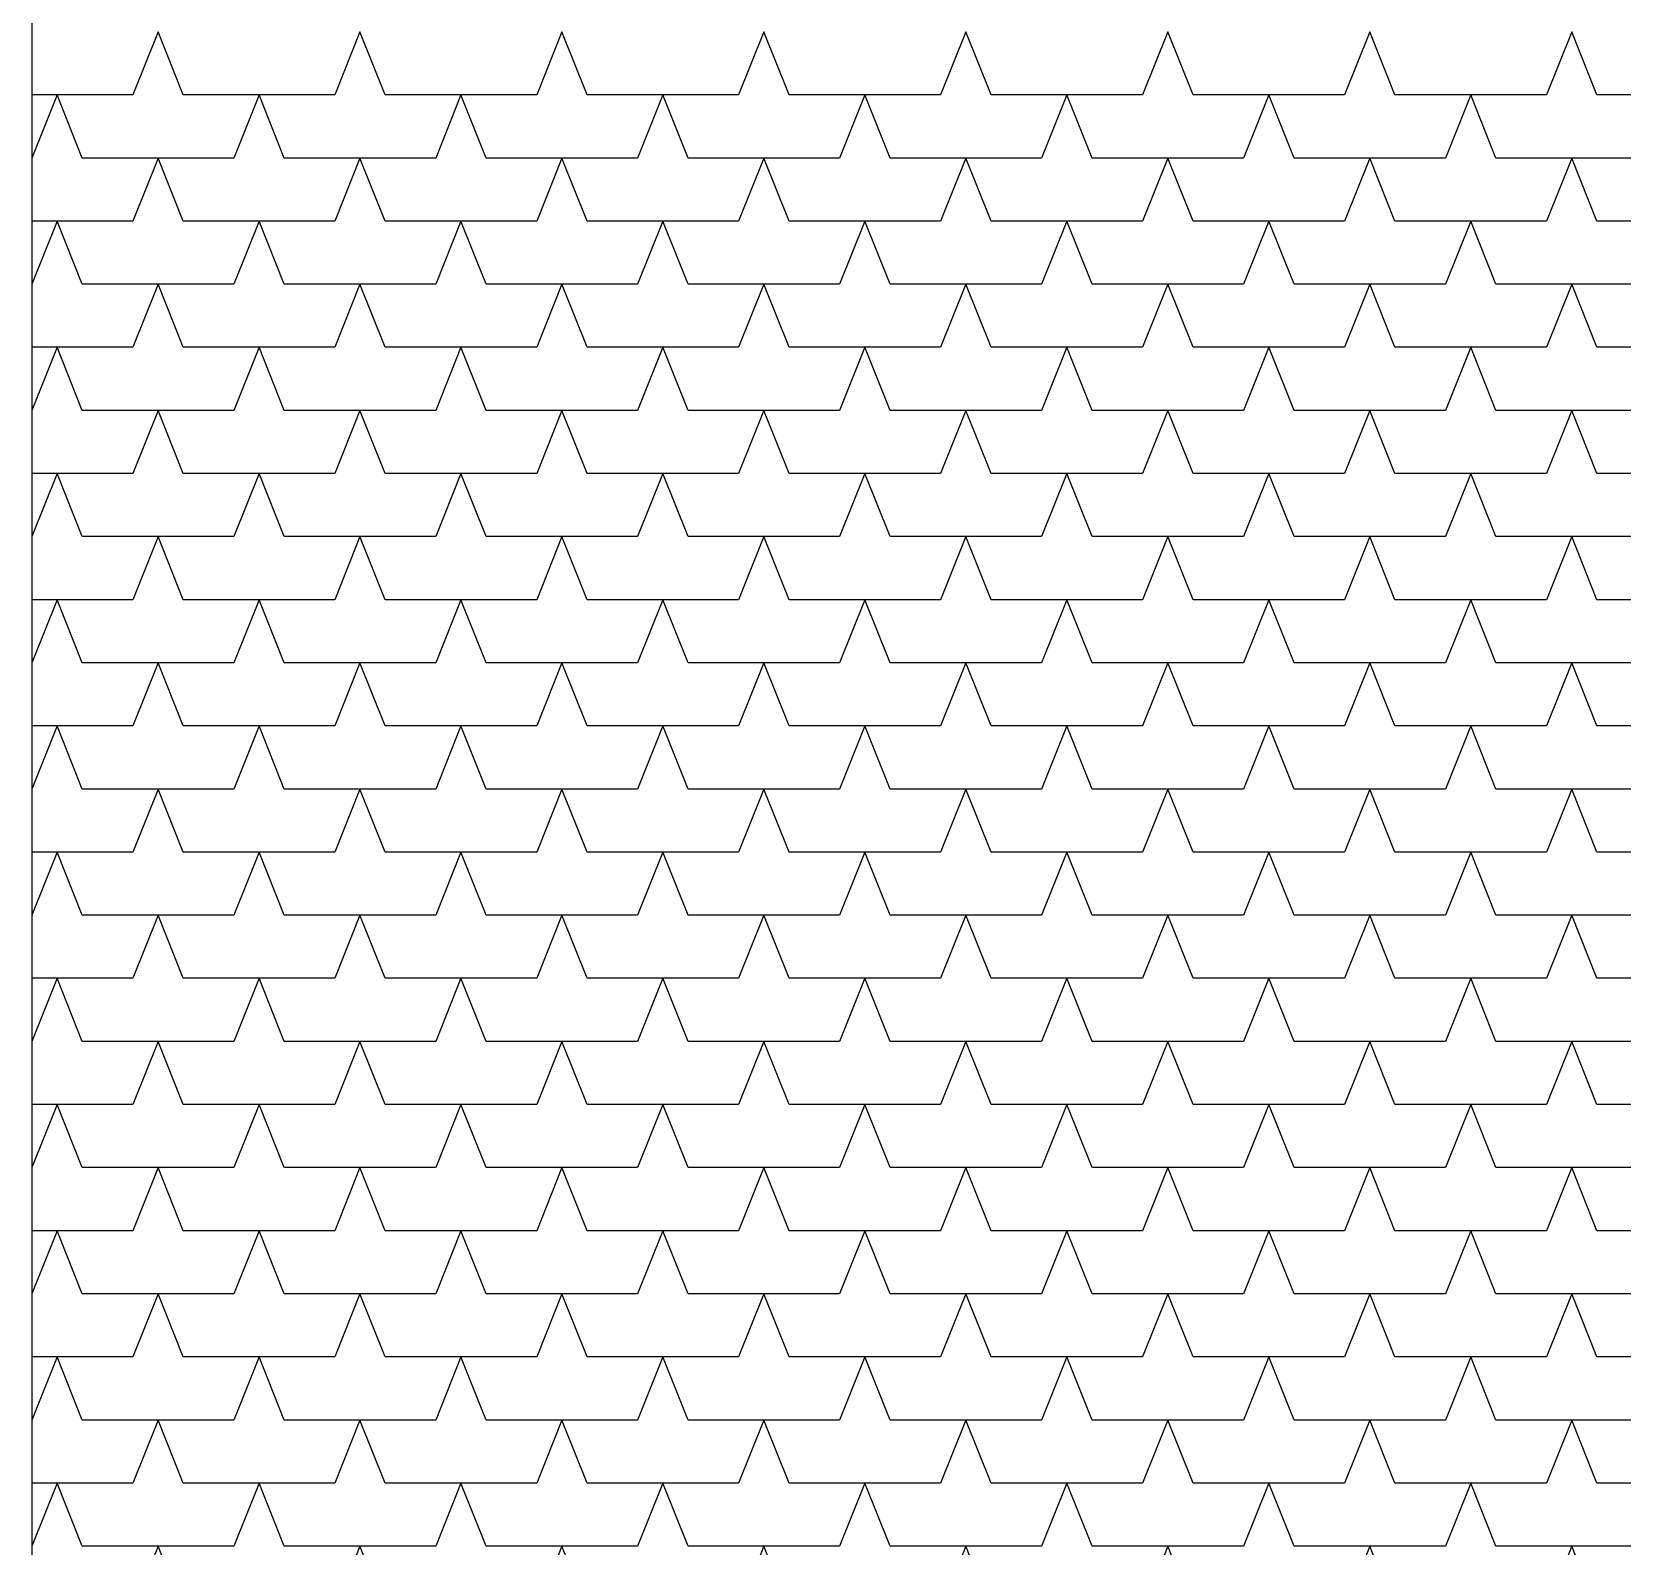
# Model space of a CAD drawing. Header units: inches. Extents: x 86794 to 87086, y 41803 to 41823.
# Drawn here: x 87066.134 to 87067.394, y 41819.53 to 41820.73 of the extents above; entities that cross this region are included whole.
import ezdxf

# ---------------------------------------------------------------- set-up
doc = ezdxf.new("R2010")
doc.units = ezdxf.units.IN
doc.header["$MEASUREMENT"] = 0

msp = doc.modelspace()

# ---------------------------------------------------------------- linework, layer by layer
at = {"ltscale": 0.006}
msp.add_line((87066.1337, 41821.7295), (87066.1337, 41819.0158), dxfattribs=at)
at = {"color": 250}
for p, q in [((87066.2337, 41820.7295), (87066.2137, 41820.6795)), ((87066.2537, 41820.6795), (87066.2337, 41820.7295)), ((87066.3937, 41820.7295), (87066.3737, 41820.6795)), ((87066.4137, 41820.6795), (87066.3937, 41820.7295)), ((87066.5537, 41820.7295), (87066.5337, 41820.6795)), ((87066.5737, 41820.6795), (87066.5537, 41820.7295)), ((87066.7137, 41820.7295), (87066.6937, 41820.6795)), ((87066.7337, 41820.6795), (87066.7137, 41820.7295)), ((87066.8737, 41820.7295), (87066.8537, 41820.6795)), ((87066.8937, 41820.6795), (87066.8737, 41820.7295)), ((87067.0337, 41820.7295), (87067.0137, 41820.6795)), ((87067.0537, 41820.6795), (87067.0337, 41820.7295)), ((87067.1937, 41820.7295), (87067.1737, 41820.6795)), ((87067.2137, 41820.6795), (87067.1937, 41820.7295)), ((87067.3537, 41820.7295), (87067.3337, 41820.6795)), ((87067.3737, 41820.6795), (87067.3537, 41820.7295)), ((87066.2137, 41820.6795), (87066.1337, 41820.6795)), ((87066.1537, 41820.6795), (87066.1337, 41820.6295)), ((87066.1737, 41820.6295), (87066.1537, 41820.6795)), ((87066.3737, 41820.6795), (87066.2537, 41820.6795)), ((87066.3137, 41820.6795), (87066.2937, 41820.6295)), ((87066.3337, 41820.6295), (87066.3137, 41820.6795)), ((87066.5337, 41820.6795), (87066.4137, 41820.6795)), ((87066.4737, 41820.6795), (87066.4537, 41820.6295)), ((87066.4937, 41820.6295), (87066.4737, 41820.6795)), ((87066.6937, 41820.6795), (87066.5737, 41820.6795)), ((87066.6337, 41820.6795), (87066.6137, 41820.6295)), ((87066.6537, 41820.6295), (87066.6337, 41820.6795)), ((87066.8537, 41820.6795), (87066.7337, 41820.6795)), ((87066.7937, 41820.6795), (87066.7737, 41820.6295)), ((87066.8137, 41820.6295), (87066.7937, 41820.6795)), ((87067.0137, 41820.6795), (87066.8937, 41820.6795)), ((87066.9537, 41820.6795), (87066.9337, 41820.6295)), ((87066.9737, 41820.6295), (87066.9537, 41820.6795)), ((87067.1737, 41820.6795), (87067.0537, 41820.6795)), ((87067.1137, 41820.6795), (87067.0937, 41820.6295)), ((87067.1337, 41820.6295), (87067.1137, 41820.6795)), ((87067.3337, 41820.6795), (87067.2137, 41820.6795)), ((87067.2737, 41820.6795), (87067.2537, 41820.6295)), ((87067.2937, 41820.6295), (87067.2737, 41820.6795)), ((87067.4937, 41820.6795), (87067.3737, 41820.6795)), ((87066.2937, 41820.6295), (87066.1737, 41820.6295)), ((87066.2337, 41820.6295), (87066.2137, 41820.5795)), ((87066.2537, 41820.5795), (87066.2337, 41820.6295)), ((87066.4537, 41820.6295), (87066.3337, 41820.6295)), ((87066.3937, 41820.6295), (87066.3737, 41820.5795)), ((87066.4137, 41820.5795), (87066.3937, 41820.6295)), ((87066.6137, 41820.6295), (87066.4937, 41820.6295)), ((87066.5537, 41820.6295), (87066.5337, 41820.5795)), ((87066.5737, 41820.5795), (87066.5537, 41820.6295)), ((87066.7737, 41820.6295), (87066.6537, 41820.6295)), ((87066.7137, 41820.6295), (87066.6937, 41820.5795)), ((87066.7337, 41820.5795), (87066.7137, 41820.6295)), ((87066.9337, 41820.6295), (87066.8137, 41820.6295)), ((87066.8737, 41820.6295), (87066.8537, 41820.5795)), ((87066.8937, 41820.5795), (87066.8737, 41820.6295)), ((87067.0937, 41820.6295), (87066.9737, 41820.6295)), ((87067.0337, 41820.6295), (87067.0137, 41820.5795)), ((87067.0537, 41820.5795), (87067.0337, 41820.6295)), ((87067.2537, 41820.6295), (87067.1337, 41820.6295)), ((87067.1937, 41820.6295), (87067.1737, 41820.5795)), ((87067.2137, 41820.5795), (87067.1937, 41820.6295)), ((87067.4137, 41820.6295), (87067.2937, 41820.6295)), ((87067.3537, 41820.6295), (87067.3337, 41820.5795)), ((87067.3737, 41820.5795), (87067.3537, 41820.6295)), ((87066.2137, 41820.5795), (87066.1337, 41820.5795)), ((87066.1537, 41820.5795), (87066.1337, 41820.5295)), ((87066.1737, 41820.5295), (87066.1537, 41820.5795)), ((87066.3737, 41820.5795), (87066.2537, 41820.5795)), ((87066.3137, 41820.5795), (87066.2937, 41820.5295)), ((87066.3337, 41820.5295), (87066.3137, 41820.5795)), ((87066.5337, 41820.5795), (87066.4137, 41820.5795)), ((87066.4737, 41820.5795), (87066.4537, 41820.5295)), ((87066.4937, 41820.5295), (87066.4737, 41820.5795)), ((87066.6937, 41820.5795), (87066.5737, 41820.5795)), ((87066.6337, 41820.5795), (87066.6137, 41820.5295)), ((87066.6537, 41820.5295), (87066.6337, 41820.5795)), ((87066.8537, 41820.5795), (87066.7337, 41820.5795)), ((87066.7937, 41820.5795), (87066.7737, 41820.5295)), ((87066.8137, 41820.5295), (87066.7937, 41820.5795)), ((87067.0137, 41820.5795), (87066.8937, 41820.5795)), ((87066.9537, 41820.5795), (87066.9337, 41820.5295)), ((87066.9737, 41820.5295), (87066.9537, 41820.5795)), ((87067.1737, 41820.5795), (87067.0537, 41820.5795)), ((87067.1137, 41820.5795), (87067.0937, 41820.5295)), ((87067.1337, 41820.5295), (87067.1137, 41820.5795)), ((87067.3337, 41820.5795), (87067.2137, 41820.5795)), ((87067.2737, 41820.5795), (87067.2537, 41820.5295)), ((87067.2937, 41820.5295), (87067.2737, 41820.5795)), ((87067.4937, 41820.5795), (87067.3737, 41820.5795)), ((87066.2937, 41820.5295), (87066.1737, 41820.5295)), ((87066.2337, 41820.5295), (87066.2137, 41820.4795)), ((87066.2537, 41820.4795), (87066.2337, 41820.5295)), ((87066.4537, 41820.5295), (87066.3337, 41820.5295)), ((87066.3937, 41820.5295), (87066.3737, 41820.4795)), ((87066.4137, 41820.4795), (87066.3937, 41820.5295)), ((87066.6137, 41820.5295), (87066.4937, 41820.5295)), ((87066.5537, 41820.5295), (87066.5337, 41820.4795)), ((87066.5737, 41820.4795), (87066.5537, 41820.5295)), ((87066.7737, 41820.5295), (87066.6537, 41820.5295)), ((87066.7137, 41820.5295), (87066.6937, 41820.4795)), ((87066.7337, 41820.4795), (87066.7137, 41820.5295)), ((87066.9337, 41820.5295), (87066.8137, 41820.5295)), ((87066.8737, 41820.5295), (87066.8537, 41820.4795)), ((87066.8937, 41820.4795), (87066.8737, 41820.5295)), ((87067.0937, 41820.5295), (87066.9737, 41820.5295)), ((87067.0337, 41820.5295), (87067.0137, 41820.4795)), ((87067.0537, 41820.4795), (87067.0337, 41820.5295)), ((87067.2537, 41820.5295), (87067.1337, 41820.5295)), ((87067.1937, 41820.5295), (87067.1737, 41820.4795)), ((87067.2137, 41820.4795), (87067.1937, 41820.5295)), ((87067.4137, 41820.5295), (87067.2937, 41820.5295)), ((87067.3537, 41820.5295), (87067.3337, 41820.4795)), ((87067.3737, 41820.4795), (87067.3537, 41820.5295)), ((87066.2137, 41820.4795), (87066.1337, 41820.4795)), ((87066.1537, 41820.4795), (87066.1337, 41820.4295)), ((87066.1737, 41820.4295), (87066.1537, 41820.4795)), ((87066.3737, 41820.4795), (87066.2537, 41820.4795)), ((87066.3137, 41820.4795), (87066.2937, 41820.4295)), ((87066.3337, 41820.4295), (87066.3137, 41820.4795)), ((87066.5337, 41820.4795), (87066.4137, 41820.4795)), ((87066.4737, 41820.4795), (87066.4537, 41820.4295)), ((87066.4937, 41820.4295), (87066.4737, 41820.4795)), ((87066.6937, 41820.4795), (87066.5737, 41820.4795)), ((87066.6337, 41820.4795), (87066.6137, 41820.4295)), ((87066.6537, 41820.4295), (87066.6337, 41820.4795)), ((87066.8537, 41820.4795), (87066.7337, 41820.4795)), ((87066.7937, 41820.4795), (87066.7737, 41820.4295)), ((87066.8137, 41820.4295), (87066.7937, 41820.4795)), ((87067.0137, 41820.4795), (87066.8937, 41820.4795)), ((87066.9537, 41820.4795), (87066.9337, 41820.4295)), ((87066.9737, 41820.4295), (87066.9537, 41820.4795)), ((87067.1737, 41820.4795), (87067.0537, 41820.4795)), ((87067.1137, 41820.4795), (87067.0937, 41820.4295)), ((87067.1337, 41820.4295), (87067.1137, 41820.4795)), ((87067.3337, 41820.4795), (87067.2137, 41820.4795)), ((87067.2737, 41820.4795), (87067.2537, 41820.4295)), ((87067.2937, 41820.4295), (87067.2737, 41820.4795)), ((87067.4937, 41820.4795), (87067.3737, 41820.4795)), ((87066.2937, 41820.4295), (87066.1737, 41820.4295)), ((87066.2337, 41820.4295), (87066.2137, 41820.3795)), ((87066.2537, 41820.3795), (87066.2337, 41820.4295)), ((87066.4537, 41820.4295), (87066.3337, 41820.4295)), ((87066.3937, 41820.4295), (87066.3737, 41820.3795)), ((87066.4137, 41820.3795), (87066.3937, 41820.4295)), ((87066.6137, 41820.4295), (87066.4937, 41820.4295)), ((87066.5537, 41820.4295), (87066.5337, 41820.3795)), ((87066.5737, 41820.3795), (87066.5537, 41820.4295)), ((87066.7737, 41820.4295), (87066.6537, 41820.4295)), ((87066.7137, 41820.4295), (87066.6937, 41820.3795)), ((87066.7337, 41820.3795), (87066.7137, 41820.4295)), ((87066.9337, 41820.4295), (87066.8137, 41820.4295)), ((87066.8737, 41820.4295), (87066.8537, 41820.3795)), ((87066.8937, 41820.3795), (87066.8737, 41820.4295)), ((87067.0937, 41820.4295), (87066.9737, 41820.4295)), ((87067.0337, 41820.4295), (87067.0137, 41820.3795)), ((87067.0537, 41820.3795), (87067.0337, 41820.4295)), ((87067.2537, 41820.4295), (87067.1337, 41820.4295)), ((87067.1937, 41820.4295), (87067.1737, 41820.3795)), ((87067.2137, 41820.3795), (87067.1937, 41820.4295)), ((87067.4137, 41820.4295), (87067.2937, 41820.4295)), ((87067.3537, 41820.4295), (87067.3337, 41820.3795)), ((87067.3737, 41820.3795), (87067.3537, 41820.4295)), ((87066.2137, 41820.3795), (87066.1337, 41820.3795)), ((87066.1537, 41820.3795), (87066.1337, 41820.3295)), ((87066.1737, 41820.3295), (87066.1537, 41820.3795)), ((87066.3737, 41820.3795), (87066.2537, 41820.3795)), ((87066.3137, 41820.3795), (87066.2937, 41820.3295)), ((87066.3337, 41820.3295), (87066.3137, 41820.3795)), ((87066.5337, 41820.3795), (87066.4137, 41820.3795)), ((87066.4737, 41820.3795), (87066.4537, 41820.3295)), ((87066.4937, 41820.3295), (87066.4737, 41820.3795)), ((87066.6937, 41820.3795), (87066.5737, 41820.3795)), ((87066.6337, 41820.3795), (87066.6137, 41820.3295)), ((87066.6537, 41820.3295), (87066.6337, 41820.3795)), ((87066.8537, 41820.3795), (87066.7337, 41820.3795)), ((87066.7937, 41820.3795), (87066.7737, 41820.3295)), ((87066.8137, 41820.3295), (87066.7937, 41820.3795)), ((87067.0137, 41820.3795), (87066.8937, 41820.3795)), ((87066.9537, 41820.3795), (87066.9337, 41820.3295)), ((87066.9737, 41820.3295), (87066.9537, 41820.3795)), ((87067.1737, 41820.3795), (87067.0537, 41820.3795)), ((87067.1137, 41820.3795), (87067.0937, 41820.3295)), ((87067.1337, 41820.3295), (87067.1137, 41820.3795)), ((87067.3337, 41820.3795), (87067.2137, 41820.3795)), ((87067.2737, 41820.3795), (87067.2537, 41820.3295)), ((87067.2937, 41820.3295), (87067.2737, 41820.3795)), ((87067.4937, 41820.3795), (87067.3737, 41820.3795)), ((87066.2937, 41820.3295), (87066.1737, 41820.3295)), ((87066.2337, 41820.3295), (87066.2137, 41820.2795)), ((87066.2537, 41820.2795), (87066.2337, 41820.3295)), ((87066.4537, 41820.3295), (87066.3337, 41820.3295)), ((87066.3937, 41820.3295), (87066.3737, 41820.2795)), ((87066.4137, 41820.2795), (87066.3937, 41820.3295)), ((87066.6137, 41820.3295), (87066.4937, 41820.3295)), ((87066.5537, 41820.3295), (87066.5337, 41820.2795)), ((87066.5737, 41820.2795), (87066.5537, 41820.3295)), ((87066.7737, 41820.3295), (87066.6537, 41820.3295)), ((87066.7137, 41820.3295), (87066.6937, 41820.2795)), ((87066.7337, 41820.2795), (87066.7137, 41820.3295)), ((87066.9337, 41820.3295), (87066.8137, 41820.3295)), ((87066.8737, 41820.3295), (87066.8537, 41820.2795)), ((87066.8937, 41820.2795), (87066.8737, 41820.3295)), ((87067.0937, 41820.3295), (87066.9737, 41820.3295)), ((87067.0337, 41820.3295), (87067.0137, 41820.2795)), ((87067.0537, 41820.2795), (87067.0337, 41820.3295)), ((87067.2537, 41820.3295), (87067.1337, 41820.3295)), ((87067.1937, 41820.3295), (87067.1737, 41820.2795)), ((87067.2137, 41820.2795), (87067.1937, 41820.3295)), ((87067.4137, 41820.3295), (87067.2937, 41820.3295)), ((87067.3537, 41820.3295), (87067.3337, 41820.2795)), ((87067.3737, 41820.2795), (87067.3537, 41820.3295)), ((87066.2137, 41820.2795), (87066.1337, 41820.2795)), ((87066.1537, 41820.2795), (87066.1337, 41820.2295)), ((87066.1737, 41820.2295), (87066.1537, 41820.2795)), ((87066.3737, 41820.2795), (87066.2537, 41820.2795)), ((87066.3137, 41820.2795), (87066.2937, 41820.2295)), ((87066.3337, 41820.2295), (87066.3137, 41820.2795)), ((87066.5337, 41820.2795), (87066.4137, 41820.2795)), ((87066.4737, 41820.2795), (87066.4537, 41820.2295)), ((87066.4937, 41820.2295), (87066.4737, 41820.2795)), ((87066.6937, 41820.2795), (87066.5737, 41820.2795)), ((87066.6337, 41820.2795), (87066.6137, 41820.2295)), ((87066.6537, 41820.2295), (87066.6337, 41820.2795)), ((87066.8537, 41820.2795), (87066.7337, 41820.2795)), ((87066.7937, 41820.2795), (87066.7737, 41820.2295)), ((87066.8137, 41820.2295), (87066.7937, 41820.2795)), ((87067.0137, 41820.2795), (87066.8937, 41820.2795)), ((87066.9537, 41820.2795), (87066.9337, 41820.2295)), ((87066.9737, 41820.2295), (87066.9537, 41820.2795)), ((87067.1737, 41820.2795), (87067.0537, 41820.2795)), ((87067.1137, 41820.2795), (87067.0937, 41820.2295)), ((87067.1337, 41820.2295), (87067.1137, 41820.2795)), ((87067.3337, 41820.2795), (87067.2137, 41820.2795)), ((87067.2737, 41820.2795), (87067.2537, 41820.2295)), ((87067.2937, 41820.2295), (87067.2737, 41820.2795)), ((87067.4937, 41820.2795), (87067.3737, 41820.2795)), ((87066.2937, 41820.2295), (87066.1737, 41820.2295)), ((87066.2337, 41820.2295), (87066.2137, 41820.1795)), ((87066.2537, 41820.1795), (87066.2337, 41820.2295)), ((87066.4537, 41820.2295), (87066.3337, 41820.2295)), ((87066.3937, 41820.2295), (87066.3737, 41820.1795)), ((87066.4137, 41820.1795), (87066.3937, 41820.2295)), ((87066.6137, 41820.2295), (87066.4937, 41820.2295)), ((87066.5537, 41820.2295), (87066.5337, 41820.1795)), ((87066.5737, 41820.1795), (87066.5537, 41820.2295)), ((87066.7737, 41820.2295), (87066.6537, 41820.2295)), ((87066.7137, 41820.2295), (87066.6937, 41820.1795)), ((87066.7337, 41820.1795), (87066.7137, 41820.2295)), ((87066.9337, 41820.2295), (87066.8137, 41820.2295)), ((87066.8737, 41820.2295), (87066.8537, 41820.1795)), ((87066.8937, 41820.1795), (87066.8737, 41820.2295)), ((87067.0937, 41820.2295), (87066.9737, 41820.2295)), ((87067.0337, 41820.2295), (87067.0137, 41820.1795)), ((87067.0537, 41820.1795), (87067.0337, 41820.2295)), ((87067.2537, 41820.2295), (87067.1337, 41820.2295)), ((87067.1937, 41820.2295), (87067.1737, 41820.1795)), ((87067.2137, 41820.1795), (87067.1937, 41820.2295)), ((87067.4137, 41820.2295), (87067.2937, 41820.2295)), ((87067.3537, 41820.2295), (87067.3337, 41820.1795)), ((87067.3737, 41820.1795), (87067.3537, 41820.2295)), ((87066.2137, 41820.1795), (87066.1337, 41820.1795)), ((87066.1537, 41820.1795), (87066.1337, 41820.1295)), ((87066.1737, 41820.1295), (87066.1537, 41820.1795)), ((87066.3737, 41820.1795), (87066.2537, 41820.1795)), ((87066.3137, 41820.1795), (87066.2937, 41820.1295)), ((87066.3337, 41820.1295), (87066.3137, 41820.1795)), ((87066.5337, 41820.1795), (87066.4137, 41820.1795)), ((87066.4737, 41820.1795), (87066.4537, 41820.1295)), ((87066.4937, 41820.1295), (87066.4737, 41820.1795)), ((87066.6937, 41820.1795), (87066.5737, 41820.1795)), ((87066.6337, 41820.1795), (87066.6137, 41820.1295)), ((87066.6537, 41820.1295), (87066.6337, 41820.1795)), ((87066.8537, 41820.1795), (87066.7337, 41820.1795)), ((87066.7937, 41820.1795), (87066.7737, 41820.1295)), ((87066.8137, 41820.1295), (87066.7937, 41820.1795)), ((87067.0137, 41820.1795), (87066.8937, 41820.1795)), ((87066.9537, 41820.1795), (87066.9337, 41820.1295)), ((87066.9737, 41820.1295), (87066.9537, 41820.1795)), ((87067.1737, 41820.1795), (87067.0537, 41820.1795)), ((87067.1137, 41820.1795), (87067.0937, 41820.1295)), ((87067.1337, 41820.1295), (87067.1137, 41820.1795)), ((87067.3337, 41820.1795), (87067.2137, 41820.1795)), ((87067.2737, 41820.1795), (87067.2537, 41820.1295)), ((87067.2937, 41820.1295), (87067.2737, 41820.1795)), ((87067.4937, 41820.1795), (87067.3737, 41820.1795)), ((87066.2937, 41820.1295), (87066.1737, 41820.1295)), ((87066.2337, 41820.1295), (87066.2137, 41820.0795)), ((87066.2537, 41820.0795), (87066.2337, 41820.1295)), ((87066.4537, 41820.1295), (87066.3337, 41820.1295)), ((87066.3937, 41820.1295), (87066.3737, 41820.0795)), ((87066.4137, 41820.0795), (87066.3937, 41820.1295)), ((87066.6137, 41820.1295), (87066.4937, 41820.1295)), ((87066.5537, 41820.1295), (87066.5337, 41820.0795)), ((87066.5737, 41820.0795), (87066.5537, 41820.1295)), ((87066.7737, 41820.1295), (87066.6537, 41820.1295)), ((87066.7137, 41820.1295), (87066.6937, 41820.0795)), ((87066.7337, 41820.0795), (87066.7137, 41820.1295)), ((87066.9337, 41820.1295), (87066.8137, 41820.1295)), ((87066.8737, 41820.1295), (87066.8537, 41820.0795)), ((87066.8937, 41820.0795), (87066.8737, 41820.1295)), ((87067.0937, 41820.1295), (87066.9737, 41820.1295)), ((87067.0337, 41820.1295), (87067.0137, 41820.0795)), ((87067.0537, 41820.0795), (87067.0337, 41820.1295)), ((87067.2537, 41820.1295), (87067.1337, 41820.1295)), ((87067.1937, 41820.1295), (87067.1737, 41820.0795)), ((87067.2137, 41820.0795), (87067.1937, 41820.1295)), ((87067.4137, 41820.1295), (87067.2937, 41820.1295)), ((87067.3537, 41820.1295), (87067.3337, 41820.0795)), ((87067.3737, 41820.0795), (87067.3537, 41820.1295)), ((87066.2137, 41820.0795), (87066.1337, 41820.0795)), ((87066.1537, 41820.0795), (87066.1337, 41820.0295)), ((87066.1737, 41820.0295), (87066.1537, 41820.0795)), ((87066.3737, 41820.0795), (87066.2537, 41820.0795)), ((87066.3137, 41820.0795), (87066.2937, 41820.0295)), ((87066.3337, 41820.0295), (87066.3137, 41820.0795)), ((87066.5337, 41820.0795), (87066.4137, 41820.0795)), ((87066.4737, 41820.0795), (87066.4537, 41820.0295)), ((87066.4937, 41820.0295), (87066.4737, 41820.0795)), ((87066.6937, 41820.0795), (87066.5737, 41820.0795)), ((87066.6337, 41820.0795), (87066.6137, 41820.0295)), ((87066.6537, 41820.0295), (87066.6337, 41820.0795)), ((87066.8537, 41820.0795), (87066.7337, 41820.0795)), ((87066.7937, 41820.0795), (87066.7737, 41820.0295)), ((87066.8137, 41820.0295), (87066.7937, 41820.0795)), ((87067.0137, 41820.0795), (87066.8937, 41820.0795)), ((87066.9537, 41820.0795), (87066.9337, 41820.0295)), ((87066.9737, 41820.0295), (87066.9537, 41820.0795)), ((87067.1737, 41820.0795), (87067.0537, 41820.0795)), ((87067.1137, 41820.0795), (87067.0937, 41820.0295)), ((87067.1337, 41820.0295), (87067.1137, 41820.0795)), ((87067.3337, 41820.0795), (87067.2137, 41820.0795)), ((87067.2737, 41820.0795), (87067.2537, 41820.0295)), ((87067.2937, 41820.0295), (87067.2737, 41820.0795)), ((87067.4937, 41820.0795), (87067.3737, 41820.0795)), ((87066.2937, 41820.0295), (87066.1737, 41820.0295)), ((87066.2337, 41820.0295), (87066.2137, 41819.9795)), ((87066.2537, 41819.9795), (87066.2337, 41820.0295)), ((87066.4537, 41820.0295), (87066.3337, 41820.0295)), ((87066.3937, 41820.0295), (87066.3737, 41819.9795)), ((87066.4137, 41819.9795), (87066.3937, 41820.0295)), ((87066.6137, 41820.0295), (87066.4937, 41820.0295)), ((87066.5537, 41820.0295), (87066.5337, 41819.9795)), ((87066.5737, 41819.9795), (87066.5537, 41820.0295)), ((87066.7737, 41820.0295), (87066.6537, 41820.0295)), ((87066.7137, 41820.0295), (87066.6937, 41819.9795)), ((87066.7337, 41819.9795), (87066.7137, 41820.0295)), ((87066.9337, 41820.0295), (87066.8137, 41820.0295)), ((87066.8737, 41820.0295), (87066.8537, 41819.9795)), ((87066.8937, 41819.9795), (87066.8737, 41820.0295)), ((87067.0937, 41820.0295), (87066.9737, 41820.0295)), ((87067.0337, 41820.0295), (87067.0137, 41819.9795)), ((87067.0537, 41819.9795), (87067.0337, 41820.0295)), ((87067.2537, 41820.0295), (87067.1337, 41820.0295)), ((87067.1937, 41820.0295), (87067.1737, 41819.9795)), ((87067.2137, 41819.9795), (87067.1937, 41820.0295)), ((87067.4137, 41820.0295), (87067.2937, 41820.0295)), ((87067.3537, 41820.0295), (87067.3337, 41819.9795)), ((87067.3737, 41819.9795), (87067.3537, 41820.0295)), ((87066.2137, 41819.9795), (87066.1337, 41819.9795)), ((87066.1537, 41819.9795), (87066.1337, 41819.9295)), ((87066.1737, 41819.9295), (87066.1537, 41819.9795)), ((87066.3737, 41819.9795), (87066.2537, 41819.9795)), ((87066.3137, 41819.9795), (87066.2937, 41819.9295)), ((87066.3337, 41819.9295), (87066.3137, 41819.9795)), ((87066.5337, 41819.9795), (87066.4137, 41819.9795)), ((87066.4737, 41819.9795), (87066.4537, 41819.9295)), ((87066.4937, 41819.9295), (87066.4737, 41819.9795)), ((87066.6937, 41819.9795), (87066.5737, 41819.9795)), ((87066.6337, 41819.9795), (87066.6137, 41819.9295)), ((87066.6537, 41819.9295), (87066.6337, 41819.9795)), ((87066.8537, 41819.9795), (87066.7337, 41819.9795)), ((87066.7937, 41819.9795), (87066.7737, 41819.9295)), ((87066.8137, 41819.9295), (87066.7937, 41819.9795)), ((87067.0137, 41819.9795), (87066.8937, 41819.9795)), ((87066.9537, 41819.9795), (87066.9337, 41819.9295)), ((87066.9737, 41819.9295), (87066.9537, 41819.9795)), ((87067.1737, 41819.9795), (87067.0537, 41819.9795)), ((87067.1137, 41819.9795), (87067.0937, 41819.9295)), ((87067.1337, 41819.9295), (87067.1137, 41819.9795)), ((87067.3337, 41819.9795), (87067.2137, 41819.9795)), ((87067.2737, 41819.9795), (87067.2537, 41819.9295)), ((87067.2937, 41819.9295), (87067.2737, 41819.9795)), ((87067.4937, 41819.9795), (87067.3737, 41819.9795)), ((87066.2937, 41819.9295), (87066.1737, 41819.9295)), ((87066.2337, 41819.9295), (87066.2137, 41819.8795)), ((87066.2537, 41819.8795), (87066.2337, 41819.9295)), ((87066.4537, 41819.9295), (87066.3337, 41819.9295)), ((87066.3937, 41819.9295), (87066.3737, 41819.8795)), ((87066.4137, 41819.8795), (87066.3937, 41819.9295)), ((87066.6137, 41819.9295), (87066.4937, 41819.9295)), ((87066.5537, 41819.9295), (87066.5337, 41819.8795)), ((87066.5737, 41819.8795), (87066.5537, 41819.9295)), ((87066.7737, 41819.9295), (87066.6537, 41819.9295)), ((87066.7137, 41819.9295), (87066.6937, 41819.8795)), ((87066.7337, 41819.8795), (87066.7137, 41819.9295)), ((87066.9337, 41819.9295), (87066.8137, 41819.9295)), ((87066.8737, 41819.9295), (87066.8537, 41819.8795)), ((87066.8937, 41819.8795), (87066.8737, 41819.9295)), ((87067.0937, 41819.9295), (87066.9737, 41819.9295)), ((87067.0337, 41819.9295), (87067.0137, 41819.8795)), ((87067.0537, 41819.8795), (87067.0337, 41819.9295)), ((87067.2537, 41819.9295), (87067.1337, 41819.9295)), ((87067.1937, 41819.9295), (87067.1737, 41819.8795)), ((87067.2137, 41819.8795), (87067.1937, 41819.9295)), ((87067.4137, 41819.9295), (87067.2937, 41819.9295)), ((87067.3537, 41819.9295), (87067.3337, 41819.8795)), ((87067.3737, 41819.8795), (87067.3537, 41819.9295)), ((87066.2137, 41819.8795), (87066.1337, 41819.8795)), ((87066.1537, 41819.8795), (87066.1337, 41819.8295)), ((87066.1737, 41819.8295), (87066.1537, 41819.8795)), ((87066.3737, 41819.8795), (87066.2537, 41819.8795)), ((87066.3137, 41819.8795), (87066.2937, 41819.8295)), ((87066.3337, 41819.8295), (87066.3137, 41819.8795)), ((87066.5337, 41819.8795), (87066.4137, 41819.8795)), ((87066.4737, 41819.8795), (87066.4537, 41819.8295)), ((87066.4937, 41819.8295), (87066.4737, 41819.8795)), ((87066.6937, 41819.8795), (87066.5737, 41819.8795)), ((87066.6337, 41819.8795), (87066.6137, 41819.8295)), ((87066.6537, 41819.8295), (87066.6337, 41819.8795)), ((87066.8537, 41819.8795), (87066.7337, 41819.8795)), ((87066.7937, 41819.8795), (87066.7737, 41819.8295)), ((87066.8137, 41819.8295), (87066.7937, 41819.8795)), ((87067.0137, 41819.8795), (87066.8937, 41819.8795)), ((87066.9537, 41819.8795), (87066.9337, 41819.8295)), ((87066.9737, 41819.8295), (87066.9537, 41819.8795)), ((87067.1737, 41819.8795), (87067.0537, 41819.8795)), ((87067.1137, 41819.8795), (87067.0937, 41819.8295)), ((87067.1337, 41819.8295), (87067.1137, 41819.8795)), ((87067.3337, 41819.8795), (87067.2137, 41819.8795)), ((87067.2737, 41819.8795), (87067.2537, 41819.8295)), ((87067.2937, 41819.8295), (87067.2737, 41819.8795)), ((87067.4937, 41819.8795), (87067.3737, 41819.8795)), ((87066.2937, 41819.8295), (87066.1737, 41819.8295)), ((87066.2337, 41819.8295), (87066.2137, 41819.7795)), ((87066.2537, 41819.7795), (87066.2337, 41819.8295)), ((87066.4537, 41819.8295), (87066.3337, 41819.8295)), ((87066.3937, 41819.8295), (87066.3737, 41819.7795)), ((87066.4137, 41819.7795), (87066.3937, 41819.8295)), ((87066.6137, 41819.8295), (87066.4937, 41819.8295)), ((87066.5537, 41819.8295), (87066.5337, 41819.7795)), ((87066.5737, 41819.7795), (87066.5537, 41819.8295)), ((87066.7737, 41819.8295), (87066.6537, 41819.8295)), ((87066.7137, 41819.8295), (87066.6937, 41819.7795)), ((87066.7337, 41819.7795), (87066.7137, 41819.8295)), ((87066.9337, 41819.8295), (87066.8137, 41819.8295)), ((87066.8737, 41819.8295), (87066.8537, 41819.7795)), ((87066.8937, 41819.7795), (87066.8737, 41819.8295)), ((87067.0937, 41819.8295), (87066.9737, 41819.8295)), ((87067.0337, 41819.8295), (87067.0137, 41819.7795)), ((87067.0537, 41819.7795), (87067.0337, 41819.8295)), ((87067.2537, 41819.8295), (87067.1337, 41819.8295)), ((87067.1937, 41819.8295), (87067.1737, 41819.7795)), ((87067.2137, 41819.7795), (87067.1937, 41819.8295)), ((87067.4137, 41819.8295), (87067.2937, 41819.8295)), ((87067.3537, 41819.8295), (87067.3337, 41819.7795)), ((87067.3737, 41819.7795), (87067.3537, 41819.8295)), ((87066.2137, 41819.7795), (87066.1337, 41819.7795)), ((87066.1537, 41819.7795), (87066.1337, 41819.7295)), ((87066.1737, 41819.7295), (87066.1537, 41819.7795)), ((87066.3737, 41819.7795), (87066.2537, 41819.7795)), ((87066.3137, 41819.7795), (87066.2937, 41819.7295)), ((87066.3337, 41819.7295), (87066.3137, 41819.7795)), ((87066.5337, 41819.7795), (87066.4137, 41819.7795)), ((87066.4737, 41819.7795), (87066.4537, 41819.7295)), ((87066.4937, 41819.7295), (87066.4737, 41819.7795)), ((87066.6937, 41819.7795), (87066.5737, 41819.7795)), ((87066.6337, 41819.7795), (87066.6137, 41819.7295)), ((87066.6537, 41819.7295), (87066.6337, 41819.7795)), ((87066.8537, 41819.7795), (87066.7337, 41819.7795)), ((87066.7937, 41819.7795), (87066.7737, 41819.7295)), ((87066.8137, 41819.7295), (87066.7937, 41819.7795)), ((87067.0137, 41819.7795), (87066.8937, 41819.7795)), ((87066.9537, 41819.7795), (87066.9337, 41819.7295)), ((87066.9737, 41819.7295), (87066.9537, 41819.7795)), ((87067.1737, 41819.7795), (87067.0537, 41819.7795)), ((87067.1137, 41819.7795), (87067.0937, 41819.7295)), ((87067.1337, 41819.7295), (87067.1137, 41819.7795)), ((87067.3337, 41819.7795), (87067.2137, 41819.7795)), ((87067.2737, 41819.7795), (87067.2537, 41819.7295)), ((87067.2937, 41819.7295), (87067.2737, 41819.7795)), ((87067.4937, 41819.7795), (87067.3737, 41819.7795)), ((87066.2937, 41819.7295), (87066.1737, 41819.7295)), ((87066.2337, 41819.7295), (87066.2137, 41819.6795)), ((87066.2537, 41819.6795), (87066.2337, 41819.7295)), ((87066.4537, 41819.7295), (87066.3337, 41819.7295)), ((87066.3937, 41819.7295), (87066.3737, 41819.6795)), ((87066.4137, 41819.6795), (87066.3937, 41819.7295)), ((87066.6137, 41819.7295), (87066.4937, 41819.7295)), ((87066.5537, 41819.7295), (87066.5337, 41819.6795)), ((87066.5737, 41819.6795), (87066.5537, 41819.7295)), ((87066.7737, 41819.7295), (87066.6537, 41819.7295)), ((87066.7137, 41819.7295), (87066.6937, 41819.6795)), ((87066.7337, 41819.6795), (87066.7137, 41819.7295)), ((87066.9337, 41819.7295), (87066.8137, 41819.7295)), ((87066.8737, 41819.7295), (87066.8537, 41819.6795)), ((87066.8937, 41819.6795), (87066.8737, 41819.7295)), ((87067.0937, 41819.7295), (87066.9737, 41819.7295)), ((87067.0337, 41819.7295), (87067.0137, 41819.6795)), ((87067.0537, 41819.6795), (87067.0337, 41819.7295)), ((87067.2537, 41819.7295), (87067.1337, 41819.7295)), ((87067.1937, 41819.7295), (87067.1737, 41819.6795)), ((87067.2137, 41819.6795), (87067.1937, 41819.7295)), ((87067.4137, 41819.7295), (87067.2937, 41819.7295)), ((87067.3537, 41819.7295), (87067.3337, 41819.6795)), ((87067.3737, 41819.6795), (87067.3537, 41819.7295)), ((87066.2137, 41819.6795), (87066.1337, 41819.6795)), ((87066.1537, 41819.6795), (87066.1337, 41819.6295)), ((87066.1737, 41819.6295), (87066.1537, 41819.6795)), ((87066.3737, 41819.6795), (87066.2537, 41819.6795)), ((87066.3137, 41819.6795), (87066.2937, 41819.6295)), ((87066.3337, 41819.6295), (87066.3137, 41819.6795)), ((87066.5337, 41819.6795), (87066.4137, 41819.6795)), ((87066.4737, 41819.6795), (87066.4537, 41819.6295)), ((87066.4937, 41819.6295), (87066.4737, 41819.6795)), ((87066.6937, 41819.6795), (87066.5737, 41819.6795)), ((87066.6337, 41819.6795), (87066.6137, 41819.6295)), ((87066.6537, 41819.6295), (87066.6337, 41819.6795)), ((87066.8537, 41819.6795), (87066.7337, 41819.6795)), ((87066.7937, 41819.6795), (87066.7737, 41819.6295)), ((87066.8137, 41819.6295), (87066.7937, 41819.6795)), ((87067.0137, 41819.6795), (87066.8937, 41819.6795)), ((87066.9537, 41819.6795), (87066.9337, 41819.6295)), ((87066.9737, 41819.6295), (87066.9537, 41819.6795)), ((87067.1737, 41819.6795), (87067.0537, 41819.6795)), ((87067.1137, 41819.6795), (87067.0937, 41819.6295)), ((87067.1337, 41819.6295), (87067.1137, 41819.6795)), ((87067.3337, 41819.6795), (87067.2137, 41819.6795)), ((87067.2737, 41819.6795), (87067.2537, 41819.6295)), ((87067.2937, 41819.6295), (87067.2737, 41819.6795)), ((87067.4937, 41819.6795), (87067.3737, 41819.6795)), ((87066.2937, 41819.6295), (87066.1737, 41819.6295)), ((87066.2337, 41819.6295), (87066.2137, 41819.5795)), ((87066.2537, 41819.5795), (87066.2337, 41819.6295)), ((87066.4537, 41819.6295), (87066.3337, 41819.6295)), ((87066.3937, 41819.6295), (87066.3737, 41819.5795)), ((87066.4137, 41819.5795), (87066.3937, 41819.6295)), ((87066.6137, 41819.6295), (87066.4937, 41819.6295)), ((87066.5537, 41819.6295), (87066.5337, 41819.5795)), ((87066.5737, 41819.5795), (87066.5537, 41819.6295)), ((87066.7737, 41819.6295), (87066.6537, 41819.6295)), ((87066.7137, 41819.6295), (87066.6937, 41819.5795)), ((87066.7337, 41819.5795), (87066.7137, 41819.6295)), ((87066.9337, 41819.6295), (87066.8137, 41819.6295)), ((87066.8737, 41819.6295), (87066.8537, 41819.5795)), ((87066.8937, 41819.5795), (87066.8737, 41819.6295)), ((87067.0937, 41819.6295), (87066.9737, 41819.6295)), ((87067.0337, 41819.6295), (87067.0137, 41819.5795)), ((87067.0537, 41819.5795), (87067.0337, 41819.6295)), ((87067.2537, 41819.6295), (87067.1337, 41819.6295)), ((87067.1937, 41819.6295), (87067.1737, 41819.5795)), ((87067.2137, 41819.5795), (87067.1937, 41819.6295)), ((87067.4137, 41819.6295), (87067.2937, 41819.6295)), ((87067.3537, 41819.6295), (87067.3337, 41819.5795)), ((87067.3737, 41819.5795), (87067.3537, 41819.6295)), ((87066.2137, 41819.5795), (87066.1337, 41819.5795)), ((87066.1537, 41819.5795), (87066.1337, 41819.5295)), ((87066.1737, 41819.5295), (87066.1537, 41819.5795)), ((87066.3737, 41819.5795), (87066.2537, 41819.5795)), ((87066.3137, 41819.5795), (87066.2937, 41819.5295)), ((87066.3337, 41819.5295), (87066.3137, 41819.5795)), ((87066.5337, 41819.5795), (87066.4137, 41819.5795)), ((87066.4737, 41819.5795), (87066.4537, 41819.5295)), ((87066.4937, 41819.5295), (87066.4737, 41819.5795)), ((87066.6937, 41819.5795), (87066.5737, 41819.5795)), ((87066.6337, 41819.5795), (87066.6137, 41819.5295)), ((87066.6537, 41819.5295), (87066.6337, 41819.5795)), ((87066.8537, 41819.5795), (87066.7337, 41819.5795)), ((87066.7937, 41819.5795), (87066.7737, 41819.5295)), ((87066.8137, 41819.5295), (87066.7937, 41819.5795)), ((87067.0137, 41819.5795), (87066.8937, 41819.5795)), ((87066.9537, 41819.5795), (87066.9337, 41819.5295)), ((87066.9737, 41819.5295), (87066.9537, 41819.5795)), ((87067.1737, 41819.5795), (87067.0537, 41819.5795)), ((87067.1137, 41819.5795), (87067.0937, 41819.5295)), ((87067.1337, 41819.5295), (87067.1137, 41819.5795)), ((87067.3337, 41819.5795), (87067.2137, 41819.5795)), ((87067.2737, 41819.5795), (87067.2537, 41819.5295)), ((87067.2937, 41819.5295), (87067.2737, 41819.5795)), ((87067.4937, 41819.5795), (87067.3737, 41819.5795)), ((87066.2937, 41819.5295), (87066.1737, 41819.5295)), ((87066.2337, 41819.5295), (87066.2137, 41819.4795)), ((87066.2537, 41819.4795), (87066.2337, 41819.5295)), ((87066.4537, 41819.5295), (87066.3337, 41819.5295)), ((87066.3937, 41819.5295), (87066.3737, 41819.4795)), ((87066.4137, 41819.4795), (87066.3937, 41819.5295)), ((87066.6137, 41819.5295), (87066.4937, 41819.5295)), ((87066.5537, 41819.5295), (87066.5337, 41819.4795)), ((87066.5737, 41819.4795), (87066.5537, 41819.5295)), ((87066.7737, 41819.5295), (87066.6537, 41819.5295)), ((87066.7137, 41819.5295), (87066.6937, 41819.4795)), ((87066.7337, 41819.4795), (87066.7137, 41819.5295)), ((87066.9337, 41819.5295), (87066.8137, 41819.5295)), ((87066.8737, 41819.5295), (87066.8537, 41819.4795)), ((87066.8937, 41819.4795), (87066.8737, 41819.5295)), ((87067.0937, 41819.5295), (87066.9737, 41819.5295)), ((87067.0337, 41819.5295), (87067.0137, 41819.4795)), ((87067.0537, 41819.4795), (87067.0337, 41819.5295)), ((87067.2537, 41819.5295), (87067.1337, 41819.5295)), ((87067.1937, 41819.5295), (87067.1737, 41819.4795)), ((87067.2137, 41819.4795), (87067.1937, 41819.5295)), ((87067.4137, 41819.5295), (87067.2937, 41819.5295)), ((87067.3537, 41819.5295), (87067.3337, 41819.4795)), ((87067.3737, 41819.4795), (87067.3537, 41819.5295))]:
    msp.add_line(p, q, dxfattribs=at)

doc.saveas('drawing.dxf')
